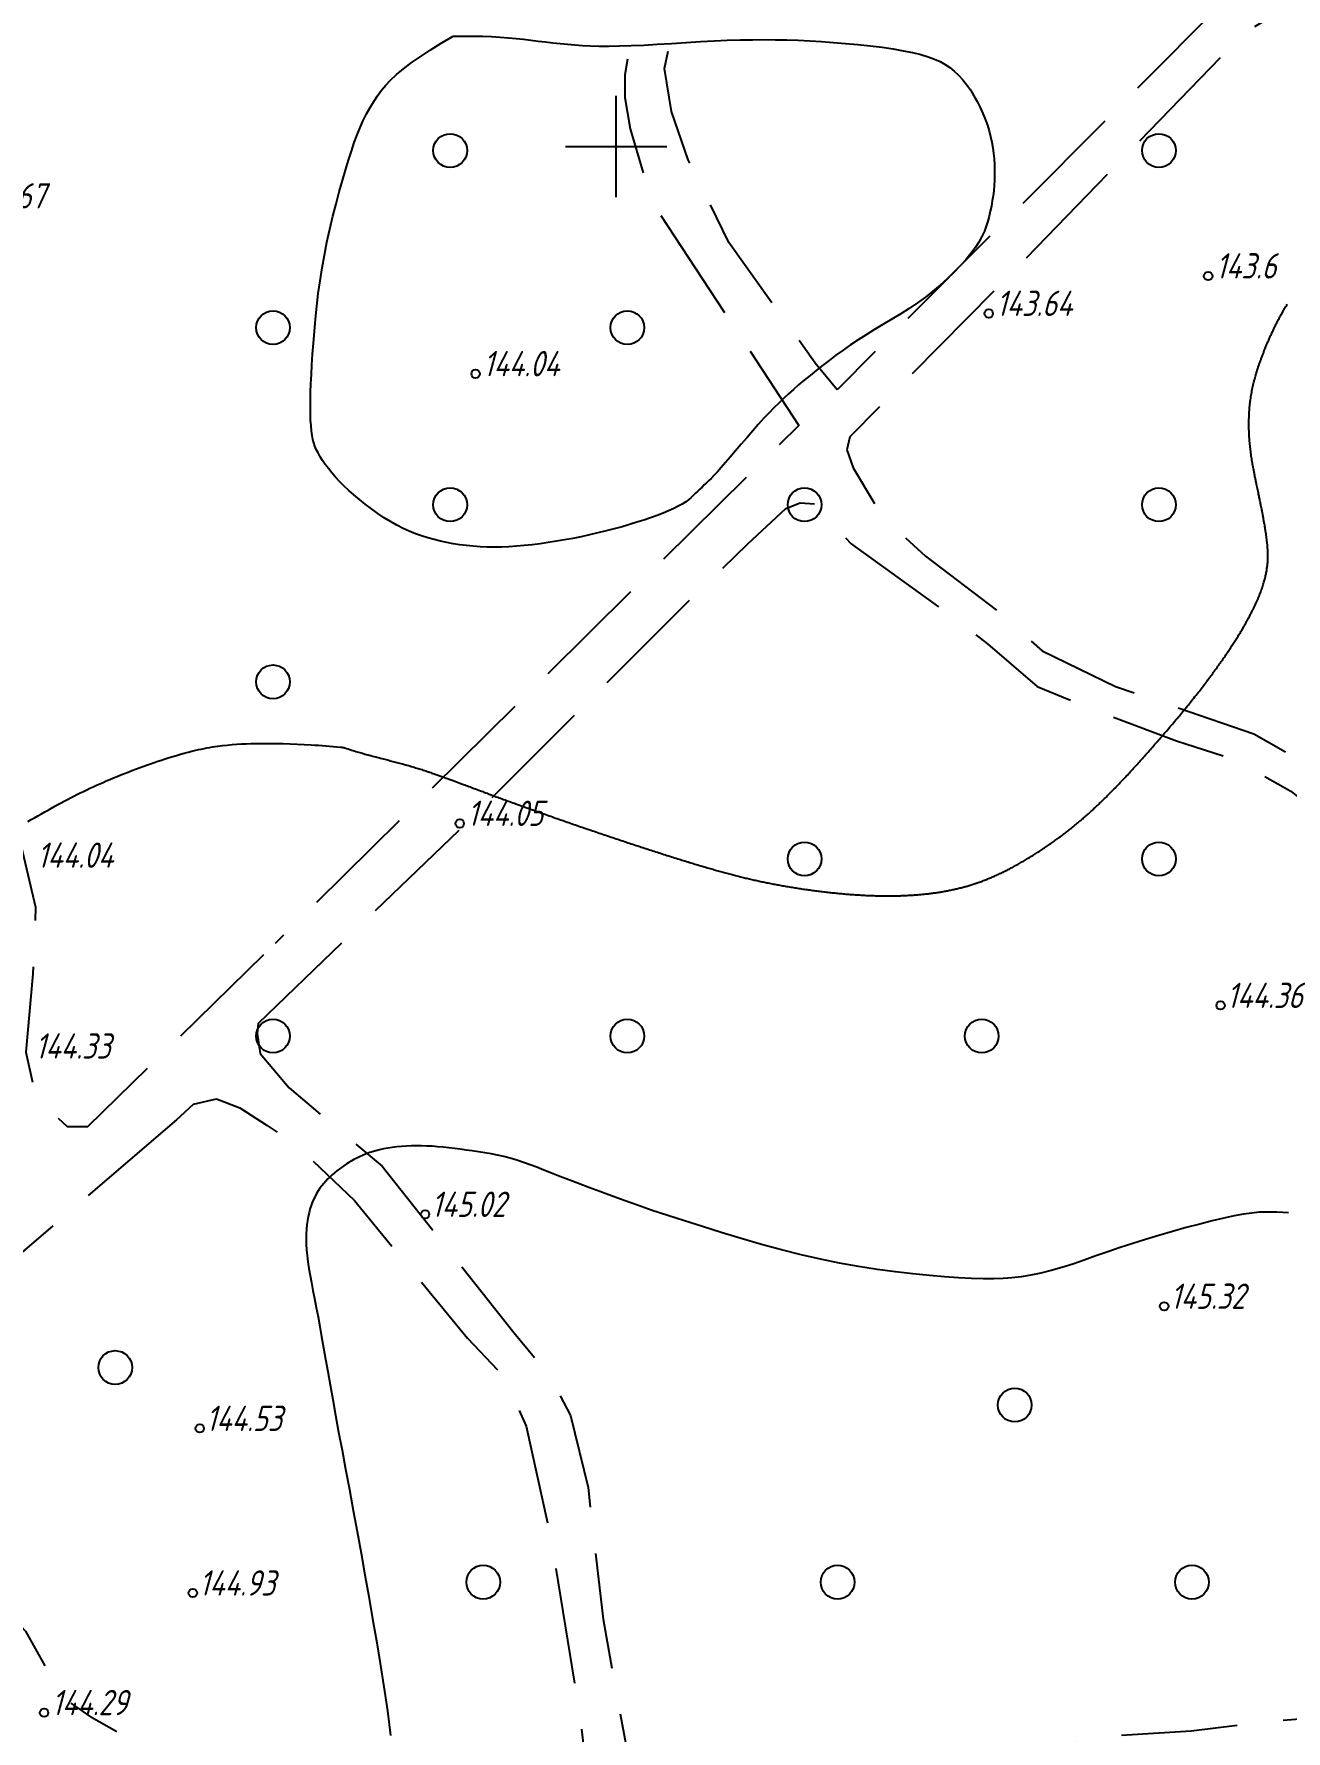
# Model space of a CAD drawing. Header units: millimetres. Extents: x 0 to 841, y 0 to 594.
# Drawn here: x 470.7 to 524.6, y 48.7 to 121.8 of the extents above; entities that cross this region are included whole.
import ezdxf

# ---------------------------------------------------------------- set-up
doc = ezdxf.new("R2010")
doc.units = ezdxf.units.MM
doc.linetypes.add('AHIDDEN4', pattern=[7, 5, -2])
for name, color, linetype in [('00_доповнення_топоплан', 7, 'Continuous'), ('CONT-MNR', 7, 'Continuous'), ('кресты', 7, 'Continuous'), ('ПИКЕТЫ', 7, 'Continuous'), ('СІТУАЦІЯ', 7, 'Continuous')]:
    doc.layers.add(name, color=color, linetype=linetype)
doc.styles.add('Такие дела', font='GOST_A.TTF', dxfattribs={"oblique": 15})

# ---------------------------------------------------------------- blocks, each defined once
blk = doc.blocks.new('372')
blk.add_circle((0, 0), 1)
blk = doc.blocks.new('368')
at = {"color": 0, "linetype": 'Continuous'}
blk.add_blockref('372', (0, 0), dxfattribs=at)

msp = doc.modelspace()

# ---------------------------------------------------------------- linework, layer by layer
at = {"layer": '00_доповнення_топоплан', "color": 3, "linetype": 'Continuous'}
msp.add_line((493.593, 116.938), (497.949, 116.938), dxfattribs=at)
msp.add_line((493.593, 116.938), (497.949, 116.938), dxfattribs=at)
at = {"layer": '00_доповнення_топоплан', "color": 7, "linetype": 'AHIDDEN4', "flags": 128}
for points in [[(487.262, 148.117), (491.046, 145.141), (493.161, 142.975), (496.192, 139.356), (499.769, 133.877), (501.54, 131.552), (502.043, 130.963), (502.188, 130.47), (502.178, 129.997), (502.091, 129.575), (501.821, 129.15), (499.743, 126.504), (498.438, 125.103), (497.61, 124.092), (497.122, 123.325), (496.805, 122.558), (496.355, 121.291), (496.147, 120.016), (496.147, 119.042), (496.378, 117.69), (497.28, 114.597), (499.475, 111.262), (503.623, 104.924), (481.099, 82.628)], [(521.727, 122.995), (505.274, 106.464), (504.331, 107.608), (500.617, 112.81), (498.874, 116.359), (498.149, 118.45), (497.851, 120.299), (498.106, 121.51), (498.765, 123.125), (499.915, 124.705), (501.637, 126.533), (503.339, 128.233), (504.436, 128.982), (505.096, 129.296), (505.872, 129.359), (506.7, 129.254), (507.706, 128.783), (509.551, 127.589), (512.387, 125.305), (513.677, 124.602), (515.103, 124.116), (517.701, 123.362), (521.727, 122.995)], [(462.132, 127.043), (459.585, 117.871), (458.701, 114.582), (458.523, 109.553), (460.24, 104.641), (463.912, 99.552), (466.469, 95.615), (468.719, 91.532), (469.963, 87.744), (470.792, 84.194), (470.676, 81.326), (470.38, 77.953), (470.794, 76), (472.156, 74.757), (473.045, 74.757), (481.099, 82.628)], [(541.718, 122.232), (527.825, 123.796), (526.773, 123.835), (525.266, 123.316), (522.811, 121.836), (512.914, 111.62), (505.821, 104.434), (505.69, 103.877), (505.969, 103.107), (507.214, 101.028), (509.081, 99.309), (512.129, 96.984), (514.099, 95.222), (517.26, 93.7), (523.207, 91.653), (525.376, 90.424), (527.504, 88.758), (529.264, 86.976), (532.776, 83.794), (538.214, 78.771), (541.837, 76.574)], [(480.369, 79.193), (489.372, 87.859), (498.928, 97.409), (501.439, 99.831), (503.071, 101.354), (503.69, 101.596), (504.362, 101.551), (505.877, 99.831), (509.725, 97.058), (511.748, 95.533), (513.881, 93.7), (516.308, 92.693), (519.88, 91.349), (522.399, 90.538), (524.794, 89.185), (527.361, 87.105), (529.527, 84.839), (534.885, 79.673), (540.254, 74.881), (541.77, 72.898)], [(480.369, 79.193), (480.326, 78.756), (480.449, 77.895), (481.696, 76.42), (485.702, 73.049), (491.375, 65.888), (492.879, 64.069), (493.81, 62.32), (494.563, 59.22), (495.205, 53.552), (496.976, 43.838), (497.212, 42.895), (497.667, 42.661), (498.383, 42.73), (503.052, 44.698), (506.454, 46.082), (511.036, 47.161), (514.076, 47.953), (517.006, 48.526), (520.508, 48.746), (523.989, 49.164), (530.43, 49.694), (536.951, 49.672), (541.958, 49.584)], [(476.853, 75.042), (477.583, 75.716), (478.569, 75.94), (479.579, 75.553), (480.752, 74.793), (481.863, 74.082), (484.508, 71.563), (489.382, 65.646), (490.947, 63.987), (491.904, 61.85), (492.958, 57.032), (494.235, 49.248), (494.769, 44.507), (494.516, 43.228), (494.219, 42.652), (493.385, 41.879), (492.195, 41.74), (491.202, 41.938), (486.103, 43.029), (481.489, 44.639), (476.985, 47.198), (473.192, 49.313)]]:
    msp.add_lwpolyline(points, dxfattribs=at)
at = {"layer": '00_доповнення_топоплан', "color": 30, "linetype": 'Continuous'}
for points in [[(488.765, 121.683), (489.203, 121.688), (489.623, 121.687), (490.027, 121.679), (490.413, 121.666), (490.783, 121.646), (491.136, 121.62), (491.472, 121.588), (491.791, 121.55), (492.102, 121.51), (492.414, 121.472), (492.728, 121.436), (493.044, 121.402), (493.36, 121.371), (493.678, 121.341), (493.997, 121.314), (494.318, 121.289), (494.659, 121.27), (495.04, 121.259), (495.46, 121.257), (495.92, 121.263), (496.42, 121.279), (496.959, 121.302), (497.538, 121.335), (498.157, 121.376), (498.785, 121.418), (499.394, 121.454), (499.982, 121.484), (500.551, 121.507), (501.1, 121.523), (501.63, 121.533), (502.139, 121.537), (502.629, 121.534), (503.112, 121.525), (503.603, 121.509), (504.1, 121.486), (504.605, 121.456), (505.117, 121.419), (505.636, 121.376), (506.162, 121.326), (506.695, 121.269), (507.211, 121.206), (507.688, 121.137), (508.125, 121.061), (508.521, 120.979), (508.877, 120.891), (509.194, 120.797), (509.47, 120.697), (509.707, 120.591), (509.919, 120.472), (510.122, 120.335), (510.317, 120.179), (510.503, 120.005), (510.681, 119.812), (510.85, 119.601), (511.011, 119.372), (511.163, 119.124), (511.304, 118.868), (511.433, 118.613), (511.548, 118.36), (511.65, 118.109), (511.74, 117.859), (511.816, 117.611), (511.879, 117.365), (511.93, 117.121), (511.97, 116.879), (512.002, 116.639), (512.027, 116.402), (512.043, 116.168), (512.053, 115.936), (512.054, 115.707), (512.048, 115.481), (512.034, 115.257), (512.013, 115.035), (511.986, 114.814), (511.953, 114.593), (511.913, 114.374), (511.868, 114.155), (511.816, 113.938), (511.758, 113.721), (511.694, 113.505), (511.613, 113.286), (511.506, 113.058), (511.372, 112.822), (511.211, 112.577), (511.024, 112.324), (510.81, 112.063), (510.569, 111.794), (510.302, 111.516), (510.015, 111.238), (509.714, 110.967), (509.401, 110.704), (509.073, 110.449), (508.733, 110.201), (508.379, 109.96), (508.012, 109.727), (507.632, 109.502), (507.251, 109.28), (506.883, 109.058), (506.526, 108.837), (506.182, 108.615), (505.85, 108.394), (505.531, 108.172), (505.223, 107.951), (504.928, 107.73), (504.645, 107.51), (504.372, 107.295), (504.111, 107.084), (503.861, 106.878), (503.622, 106.675), (503.394, 106.476), (503.177, 106.282), (502.971, 106.091), (502.768, 105.896), (502.557, 105.686), (502.34, 105.461), (502.116, 105.222), (501.884, 104.969), (501.646, 104.701), (501.402, 104.418), (501.15, 104.121), (500.905, 103.831), (500.679, 103.567), (500.474, 103.33), (500.289, 103.119), (500.125, 102.936), (499.98, 102.78), (499.855, 102.65), (499.75, 102.547), (499.655, 102.458), (499.561, 102.368), (499.466, 102.279), (499.372, 102.189), (499.278, 102.099), (499.183, 102.008), (499.089, 101.918), (498.995, 101.827), (498.89, 101.735), (498.763, 101.642), (498.613, 101.548), (498.441, 101.453), (498.246, 101.356), (498.029, 101.258), (497.79, 101.158), (497.528, 101.057), (497.25, 100.957), (496.96, 100.858), (496.659, 100.761), (496.347, 100.666), (496.023, 100.573), (495.688, 100.481), (495.341, 100.392), (494.983, 100.304), (494.621, 100.22), (494.262, 100.142), (493.905, 100.069), (493.55, 100.003), (493.198, 99.942), (492.849, 99.887), (492.502, 99.837), (492.158, 99.793), (491.818, 99.757), (491.485, 99.728), (491.158, 99.708), (490.837, 99.695), (490.524, 99.691), (490.216, 99.695), (489.915, 99.708), (489.621, 99.728), (489.331, 99.757), (489.045, 99.793), (488.762, 99.837), (488.483, 99.889), (488.207, 99.948), (487.934, 100.016), (487.665, 100.091), (487.399, 100.174), (487.135, 100.269), (486.868, 100.378), (486.601, 100.501), (486.332, 100.64), (486.062, 100.792), (485.79, 100.96), (485.518, 101.142), (485.243, 101.339), (484.976, 101.542), (484.724, 101.742), (484.487, 101.94), (484.266, 102.136), (484.06, 102.329), (483.869, 102.52), (483.694, 102.709), (483.534, 102.895), (483.388, 103.077), (483.257, 103.253), (483.139, 103.423), (483.035, 103.586), (482.945, 103.744), (482.87, 103.896), (482.808, 104.042), (482.76, 104.181), (482.721, 104.33), (482.689, 104.501), (482.662, 104.696), (482.642, 104.915), (482.627, 105.157), (482.618, 105.422), (482.614, 105.711), (482.617, 106.023), (482.625, 106.361), (482.639, 106.726), (482.657, 107.12), (482.682, 107.542), (482.712, 107.992), (482.747, 108.47), (482.787, 108.975), (482.833, 109.509), (482.887, 110.058), (482.953, 110.607), (483.03, 111.158), (483.118, 111.711), (483.217, 112.264), (483.328, 112.819), (483.45, 113.375), (483.583, 113.932), (483.721, 114.474), (483.857, 114.987), (483.99, 115.471), (484.122, 115.924), (484.252, 116.348), (484.38, 116.742), (484.506, 117.106), (484.629, 117.44), (484.756, 117.753), (484.89, 118.053), (485.033, 118.339), (485.183, 118.613), (485.34, 118.874), (485.506, 119.121), (485.68, 119.356), (485.861, 119.577), (486.068, 119.798), (486.32, 120.031), (486.616, 120.276), (486.957, 120.534), (487.342, 120.803), (487.772, 121.084), (488.246, 121.378), (488.765, 121.683)], [(524.693, 71.032), (524.447, 71.049), (524.2, 71.061), (523.953, 71.068), (523.706, 71.07), (523.437, 71.06), (523.123, 71.028), (522.764, 70.976), (522.361, 70.903), (521.913, 70.808), (521.42, 70.693), (520.883, 70.557), (520.301, 70.4), (519.703, 70.231), (519.119, 70.061), (518.549, 69.889), (517.993, 69.716), (517.45, 69.541), (516.92, 69.364), (516.405, 69.186), (515.903, 69.006), (515.415, 68.835), (514.942, 68.684), (514.484, 68.554), (514.041, 68.444), (513.613, 68.354), (513.199, 68.285), (512.8, 68.235), (512.416, 68.206), (512.015, 68.194), (511.562, 68.196), (511.059, 68.212), (510.505, 68.241), (509.901, 68.284), (509.246, 68.341), (508.54, 68.412), (507.784, 68.497), (506.996, 68.6), (506.196, 68.724), (505.385, 68.871), (504.561, 69.039), (503.725, 69.229), (502.878, 69.44), (502.018, 69.674), (501.147, 69.929), (500.292, 70.191), (499.482, 70.443), (498.717, 70.687), (497.998, 70.921), (497.324, 71.146), (496.695, 71.362), (496.111, 71.568), (495.573, 71.766), (495.071, 71.954), (494.598, 72.132), (494.153, 72.301), (493.737, 72.46), (493.349, 72.609), (492.989, 72.748), (492.658, 72.878), (492.355, 72.998), (492.067, 73.108), (491.782, 73.209), (491.498, 73.302), (491.217, 73.385), (490.938, 73.459), (490.662, 73.524), (490.387, 73.58), (490.114, 73.626), (489.845, 73.667), (489.581, 73.705), (489.32, 73.741), (489.065, 73.774), (488.813, 73.805), (488.567, 73.833), (488.324, 73.859), (488.087, 73.882), (487.853, 73.901), (487.624, 73.914), (487.398, 73.922), (487.177, 73.924), (486.96, 73.92), (486.747, 73.911), (486.538, 73.896), (486.333, 73.876), (486.135, 73.85), (485.945, 73.821), (485.765, 73.788), (485.592, 73.751), (485.429, 73.71), (485.275, 73.665), (485.129, 73.616), (484.992, 73.564), (484.861, 73.508), (484.734, 73.451), (484.611, 73.391), (484.491, 73.33), (484.375, 73.267), (484.263, 73.201), (484.155, 73.134), (484.05, 73.065), (483.948, 72.993), (483.847, 72.918), (483.748, 72.84), (483.65, 72.759), (483.555, 72.675), (483.46, 72.588), (483.367, 72.498), (483.276, 72.404), (483.188, 72.306), (483.104, 72.204), (483.025, 72.097), (482.95, 71.984), (482.88, 71.867), (482.814, 71.745), (482.752, 71.618), (482.695, 71.486), (482.643, 71.347), (482.597, 71.199), (482.557, 71.043), (482.522, 70.878), (482.493, 70.704), (482.469, 70.522), (482.451, 70.331), (482.439, 70.131), (482.434, 69.919), (482.439, 69.693), (482.453, 69.453), (482.476, 69.198), (482.508, 68.929), (482.55, 68.645), (482.601, 68.346), (482.661, 68.033), (482.727, 67.702), (482.796, 67.347), (482.868, 66.97), (482.943, 66.569), (483.02, 66.146), (483.1, 65.699), (483.183, 65.23), (483.269, 64.738), (483.362, 64.21), (483.464, 63.632), (483.577, 63.006), (483.7, 62.33), (483.832, 61.604), (483.976, 60.83), (484.129, 60.006), (484.292, 59.133), (484.46, 58.23), (484.628, 57.318), (484.795, 56.395), (484.961, 55.463), (485.127, 54.522), (485.292, 53.57), (485.457, 52.609), (485.621, 51.638), (485.78, 50.643), (485.928, 49.61), (486.065, 48.539)]]:
    msp.add_lwpolyline(points, dxfattribs=at)
msp.add_lwpolyline([(470.465, 87.879, -0.004928), (471.618, 88.536, -0.025583), (473.835, 89.627, -0.023327), (476.372, 90.58, -0.019012), (477.683, 90.949, -0.026665), (478.638, 91.126, -0.028876), (480.257, 91.244, -0.019634), (482.643, 91.185, -0.006968), (483.916, 91.086, -0.048666), (484.096, 91.051, -0.011755), (484.381, 90.96, 0.013498), (484.629, 90.882, 0.000642), (485.072, 90.755, 0.004164), (485.141, 90.736, 0.000846), (485.429, 90.66, 0.001185), (485.634, 90.606, 0.00096), (485.873, 90.546, -0.001016), (486.111, 90.485, -0.001599), (486.335, 90.426, -0.001505), (486.572, 90.363, -0.003897), (486.766, 90.309, -0.002974), (487.02, 90.234, -0.002612), (487.248, 90.164, -0.002843), (487.458, 90.097, -0.001974), (487.697, 90.019, -0.002435), (487.89, 89.953, -0.001467), (488.137, 89.867, -0.001957), (488.322, 89.802, -0.000936), (488.585, 89.707, -0.001434), (488.756, 89.644, -0.000411), (489.042, 89.538, -0.000746), (489.199, 89.479, -0.000131), (489.426, 89.394, 0.000148), (489.653, 89.308, 0.000083), (489.932, 89.204, 0.00012), (490.124, 89.132, 0.00076), (490.31, 89.062, 0.000465), (490.615, 88.95, 0.00049), (490.863, 88.858, 0.000467), (491.124, 88.763, 0.000428), (491.39, 88.666, 0.000438), (491.65, 88.572, 0.000411), (491.922, 88.474, 0.000417), (492.19, 88.378, 0.000399), (492.468, 88.279, 0.000402), (492.743, 88.182, 0.000392), (493.025, 88.082, 0.000392), (493.307, 87.983, 0.00039), (493.593, 87.884, 0.000387), (493.88, 87.784, 0.000392), (494.167, 87.685, 0.000385), (494.459, 87.584, 0.000398), (494.747, 87.486, 0.000388), (495.043, 87.385, 0.000413), (495.329, 87.288, 0.000397), (495.627, 87.188, 0.000436), (495.911, 87.093, 0.000415), (496.209, 86.994, 0.00047), (496.487, 86.902, 0.000442), (496.783, 86.804, 0.000515), (497.054, 86.716, 0.000478), (497.347, 86.621, 0.000575), (497.609, 86.536, 0.000528), (497.895, 86.445, 0.000654), (498.145, 86.365, 0.000586), (498.425, 86.277, 0.000768), (498.659, 86.204, 0.000656), (498.933, 86.12, 0.000965), (499.155, 86.052, 0.000825), (499.415, 85.974, 0.001273), (499.627, 85.911, 0.001079), (499.876, 85.839, 0.001546), (500.083, 85.779, 0.001348), (500.321, 85.713, 0.001778), (500.526, 85.657, 0.001602), (500.755, 85.596, 0.00196), (500.96, 85.543, 0.001818), (501.182, 85.488, 0.002077), (501.39, 85.438, 0.001977), (501.609, 85.387, 0.002119), (501.821, 85.339, 0.002067), (502.039, 85.292, 0.002084), (502.258, 85.247, 0.002064), (502.479, 85.203, 0.001995), (502.705, 85.16, 0.001991), (502.931, 85.119, 0.001921), (503.163, 85.079, 0.001922), (503.395, 85.041, 0.001913), (503.629, 85.004, 0.001891), (503.866, 84.968, 0.001944), (504.102, 84.935, 0.001898), (504.343, 84.902, 0.002013), (504.577, 84.873, 0.001941), (504.821, 84.844, 0.00212), (505.053, 84.818, 0.002021), (505.298, 84.793, 0.002272), (505.527, 84.772, 0.002149), (505.77, 84.752, 0.002468), (505.997, 84.735, 0.002352), (506.235, 84.719, 0.002664), (506.457, 84.707, 0.002544), (506.689, 84.697, 0.002811), (506.907, 84.689, 0.002708), (507.133, 84.684, 0.002974), (507.346, 84.682, 0.002874), (507.566, 84.682, 0.003155), (507.773, 84.684, 0.00305), (507.988, 84.69, 0.003346), (508.19, 84.697, 0.003235), (508.4, 84.708, 0.003546), (508.597, 84.721, 0.003431), (508.8, 84.737, 0.003756), (508.992, 84.754, 0.003621), (509.19, 84.776, 0.00399), (509.376, 84.799, 0.0038), (509.57, 84.826, 0.004316), (509.75, 84.854, 0.004114), (509.939, 84.886, 0.004729), (510.115, 84.92, 0.00449), (510.299, 84.959, 0.005), (510.473, 84.999, 0.004802), (510.653, 85.044, 0.005138), (510.827, 85.091, 0.005011), (511.003, 85.143, 0.005155), (511.177, 85.198, 0.005102), (511.351, 85.257, 0.005054), (511.527, 85.321, 0.005073), (511.7, 85.387, 0.004847), (511.878, 85.46, 0.004945), (512.051, 85.534, 0.00454), (512.233, 85.617, 0.00472), (512.406, 85.7, 0.004118), (512.592, 85.792, 0.004319), (512.768, 85.884, 0.003676), (512.958, 85.986, 0.003907), (513.134, 86.085, 0.003394), (513.324, 86.195, 0.003583), (513.503, 86.301, 0.003205), (513.692, 86.418, 0.003344), (513.872, 86.532, 0.003081), (514.058, 86.654, 0.003175), (514.238, 86.774, 0.003016), (514.421, 86.9, 0.003069), (514.6, 87.027, 0.003007), (514.778, 87.156, 0.003023), (514.954, 87.287, 0.003053), (515.128, 87.42, 0.003065), (515.3, 87.554, 0.00312), (515.469, 87.69, 0.003148), (515.635, 87.827, 0.003107), (515.801, 87.967, 0.003166), (515.963, 88.107, 0.002951), (516.129, 88.254, 0.003074), (516.286, 88.397, 0.0027), (516.454, 88.554, 0.002878), (516.61, 88.702, 0.002382), (516.782, 88.869, 0.002601), (516.938, 89.024, 0.002026), (517.116, 89.203, 0.002269), (517.273, 89.365, 0.00166), (517.458, 89.559, 0.001891), (517.62, 89.73, 0.001327), (517.811, 89.935, 0.001467), (517.982, 90.121, 0.001138), (518.18, 90.337, 0.001226), (518.362, 90.539, 0.001127), (518.56, 90.76, 0.001135), (518.756, 90.981, 0.001153), (518.953, 91.206, 0.001113), (519.157, 91.439, 0.001209), (519.352, 91.666, 0.001137), (519.56, 91.909, 0.001312), (519.751, 92.135, 0.001205), (519.958, 92.382, 0.001471), (520.143, 92.606, 0.001323), (520.347, 92.855, 0.001703), (520.524, 93.074, 0.001528), (520.72, 93.32, 0.00201), (520.892, 93.538, 0.001902), (521.072, 93.77, 0.002249), (521.233, 93.982, 0.002166), (521.398, 94.202, 0.002257), (521.549, 94.409, 0.002281), (521.697, 94.614, 0.002313), (521.837, 94.812, 0.002371), (521.971, 95.006, 0.002406), (522.098, 95.194, 0.002468), (522.221, 95.378, 0.002506), (522.336, 95.556, 0.002574), (522.447, 95.731, 0.002615), (522.551, 95.899, 0.002689), (522.651, 96.063, 0.002736), (522.744, 96.221, 0.0028), (522.834, 96.376, 0.002886), (522.916, 96.523, 0.002897), (522.996, 96.67, 0.003145), (523.068, 96.806, 0.003136), (523.139, 96.944, 0.003557), (523.202, 97.07, 0.003495), (523.265, 97.2, 0.003937), (523.32, 97.319, 0.003884), (523.373, 97.44, 0.004278), (523.421, 97.552, 0.004268), (523.467, 97.666, 0.004568), (523.508, 97.772, 0.004621), (523.546, 97.879, 0.004771), (523.581, 97.98, 0.004908), (523.613, 98.08, 0.004846), (523.642, 98.178, 0.005006), (523.668, 98.272, 0.00484), (523.692, 98.364, 0.004802), (523.713, 98.457, 0.005126), (523.732, 98.546, 0.005067), (523.75, 98.636, 0.005886), (523.765, 98.721, 0.005642), (523.778, 98.811, 0.006195), (523.788, 98.897, 0.006046), (523.797, 98.986, 0.006082), (523.804, 99.075, 0.006127), (523.808, 99.164, 0.005664), (523.811, 99.257, 0.005883), (523.811, 99.347, 0.005021), (523.809, 99.446, 0.005373), (523.805, 99.538, 0.004256), (523.799, 99.644, 0.004701), (523.792, 99.74, 0.00345), (523.781, 99.855, 0.003937), (523.77, 99.956, 0.002657), (523.755, 100.081, 0.00311), (523.74, 100.188, 0.002001), (523.721, 100.322, 0.002426), (523.704, 100.433, 0.001569), (523.681, 100.574, 0.001917), (523.662, 100.689, 0.001244), (523.636, 100.834, 0.001532), (523.615, 100.952, 0.000982), (523.587, 101.101, 0.001228), (523.565, 101.22, 0.00076), (523.535, 101.372, 0.00098), (523.512, 101.49, 0.000563), (523.48, 101.647, 0.000797), (523.458, 101.758, 0.00035), (523.423, 101.926, 0.000617), (523.403, 102.021, 0.000143), (523.376, 102.15, -0.000106), (523.349, 102.278, -0.000083), (523.325, 102.391, -0.000068), (523.297, 102.528, -0.001039), (523.279, 102.614, -0.000558), (523.246, 102.774, -0.001558), (523.227, 102.873, -0.001069), (523.199, 103.017, -0.002064), (523.179, 103.122, -0.001581), (523.154, 103.258, -0.002539), (523.136, 103.367, -0.002077), (523.114, 103.5, -0.002966), (523.097, 103.612, -0.002553), (523.079, 103.743, -0.00331), (523.064, 103.86, -0.003), (523.049, 103.989, -0.003474), (523.037, 104.11, -0.003223), (523.025, 104.24, -0.003472), (523.016, 104.364, -0.003316), (523.008, 104.494, -0.003572), (523.001, 104.62, -0.003417), (522.997, 104.751, -0.003728), (522.995, 104.877, -0.003551), (522.994, 105.01, -0.003919), (522.995, 105.136, -0.003717), (522.998, 105.269, -0.004145), (523.004, 105.395, -0.003918), (523.011, 105.528, -0.004409), (523.02, 105.654, -0.004187), (523.032, 105.786, -0.004684), (523.046, 105.913, -0.004584), (523.063, 106.042, -0.00478), (523.081, 106.169, -0.004761), (523.102, 106.295, -0.004542), (523.126, 106.423, -0.00468), (523.151, 106.547, -0.004252), (523.18, 106.676, -0.004473), (523.21, 106.798, -0.003916), (523.244, 106.929, -0.004182), (523.277, 107.051, -0.003526), (523.317, 107.184, -0.003824), (523.355, 107.307, -0.003101), (523.399, 107.444, -0.003421), (523.441, 107.568, -0.002663), (523.491, 107.708, -0.002929), (523.537, 107.834, -0.002292), (523.589, 107.973, -0.002328), (523.642, 108.109, -0.00226), (523.698, 108.249, -0.002192), (523.757, 108.393, -0.002686), (523.814, 108.53, -0.002391), (523.88, 108.683, -0.003056), (523.942, 108.821, -0.002678), (524.014, 108.977, -0.003409), (524.08, 109.116, -0.003003), (524.157, 109.273, -0.003815), (524.227, 109.412, -0.003372), (524.309, 109.568, -0.004284), (524.384, 109.706, -0.003797), (524.471, 109.86, -0.004829), (524.551, 109.996, -0.004383), (524.643, 110.145, -0.005371)], format="xyb", dxfattribs=at)
at = {"layer": '00_доповнення_топоплан', "color": 7, "linetype": 'Continuous'}
for centre in [(521.24, 111.359), (511.8, 109.748), (489.723, 107.151), (489.043, 87.797), (521.775, 79.967), (487.55, 70.975), (519.346, 67.017), (477.856, 61.76), (477.557, 54.674)]:
    msp.add_circle(centre, 0.181, dxfattribs=at)
at = {"layer": 'CONT-MNR', "color": 30, "linetype": 'Continuous', "flags": 128}
for points in [[(488.765, 121.683), (489.203, 121.688), (489.623, 121.687), (490.027, 121.679), (490.413, 121.666), (490.783, 121.646), (491.136, 121.62), (491.472, 121.588), (491.791, 121.55), (492.102, 121.51), (492.414, 121.472), (492.728, 121.436), (493.044, 121.402), (493.36, 121.371), (493.678, 121.341), (493.997, 121.314), (494.318, 121.289), (494.659, 121.27), (495.04, 121.259), (495.46, 121.257), (495.92, 121.263), (496.42, 121.279), (496.959, 121.302), (497.538, 121.335), (498.157, 121.376), (498.785, 121.418), (499.394, 121.454), (499.982, 121.484), (500.551, 121.507), (501.1, 121.523), (501.63, 121.533), (502.139, 121.537), (502.629, 121.534), (503.112, 121.525), (503.603, 121.509), (504.1, 121.486), (504.605, 121.456), (505.117, 121.419), (505.636, 121.376), (506.162, 121.326), (506.695, 121.269), (507.211, 121.206), (507.688, 121.137), (508.125, 121.061), (508.521, 120.979), (508.877, 120.891), (509.194, 120.797), (509.47, 120.697), (509.707, 120.591), (509.919, 120.472), (510.122, 120.335), (510.317, 120.179), (510.503, 120.005), (510.681, 119.812), (510.85, 119.601), (511.011, 119.372), (511.163, 119.124), (511.304, 118.868), (511.433, 118.613), (511.548, 118.36), (511.65, 118.109), (511.74, 117.859), (511.816, 117.611), (511.879, 117.365), (511.93, 117.121), (511.97, 116.879), (512.002, 116.639), (512.027, 116.402), (512.043, 116.168), (512.053, 115.936), (512.054, 115.707), (512.048, 115.481), (512.034, 115.257), (512.013, 115.035), (511.986, 114.814), (511.953, 114.593), (511.913, 114.374), (511.868, 114.155), (511.816, 113.938), (511.758, 113.721), (511.694, 113.505), (511.613, 113.286), (511.506, 113.058), (511.372, 112.822), (511.211, 112.577), (511.024, 112.324), (510.81, 112.063), (510.569, 111.794), (510.302, 111.516), (510.015, 111.238), (509.714, 110.967), (509.401, 110.704), (509.073, 110.449), (508.733, 110.201), (508.379, 109.96), (508.012, 109.727), (507.632, 109.502), (507.251, 109.28), (506.883, 109.058), (506.526, 108.837), (506.182, 108.615), (505.85, 108.394), (505.531, 108.172), (505.223, 107.951), (504.928, 107.73), (504.645, 107.51), (504.372, 107.295), (504.111, 107.084), (503.861, 106.878), (503.622, 106.675), (503.394, 106.476), (503.177, 106.282), (502.971, 106.091), (502.768, 105.896), (502.557, 105.686), (502.34, 105.461), (502.116, 105.222), (501.884, 104.969), (501.646, 104.701), (501.402, 104.418), (501.15, 104.121), (500.905, 103.831), (500.679, 103.567), (500.474, 103.33), (500.289, 103.119), (500.125, 102.936), (499.98, 102.78), (499.855, 102.65), (499.75, 102.547), (499.655, 102.458), (499.561, 102.368), (499.466, 102.279), (499.372, 102.189), (499.278, 102.099), (499.183, 102.008), (499.089, 101.918), (498.995, 101.827), (498.89, 101.735), (498.763, 101.642), (498.613, 101.548), (498.441, 101.453), (498.246, 101.356), (498.029, 101.258), (497.79, 101.158), (497.528, 101.057), (497.25, 100.957), (496.96, 100.858), (496.659, 100.761), (496.347, 100.666), (496.023, 100.573), (495.688, 100.481), (495.341, 100.392), (494.983, 100.304), (494.621, 100.22), (494.262, 100.142), (493.905, 100.069), (493.55, 100.003), (493.198, 99.942), (492.849, 99.887), (492.502, 99.837), (492.158, 99.793), (491.818, 99.757), (491.485, 99.728), (491.158, 99.708), (490.837, 99.695), (490.524, 99.691), (490.216, 99.695), (489.915, 99.708), (489.621, 99.728), (489.331, 99.757), (489.045, 99.793), (488.762, 99.837), (488.483, 99.889), (488.207, 99.948), (487.934, 100.016), (487.665, 100.091), (487.399, 100.174), (487.135, 100.269), (486.868, 100.378), (486.601, 100.501), (486.332, 100.64), (486.062, 100.792), (485.79, 100.96), (485.518, 101.142), (485.243, 101.339), (484.976, 101.542), (484.724, 101.742), (484.487, 101.94), (484.266, 102.136), (484.06, 102.329), (483.869, 102.52), (483.694, 102.709), (483.534, 102.895), (483.388, 103.077), (483.257, 103.253), (483.139, 103.423), (483.035, 103.586), (482.945, 103.744), (482.87, 103.896), (482.808, 104.042), (482.76, 104.181), (482.721, 104.33), (482.689, 104.501), (482.662, 104.696), (482.642, 104.915), (482.627, 105.157), (482.618, 105.422), (482.614, 105.711), (482.617, 106.023), (482.625, 106.361), (482.639, 106.726), (482.657, 107.12), (482.682, 107.542), (482.712, 107.992), (482.747, 108.47), (482.787, 108.975), (482.833, 109.509), (482.887, 110.058), (482.953, 110.607), (483.03, 111.158), (483.118, 111.711), (483.217, 112.264), (483.328, 112.819), (483.45, 113.375), (483.583, 113.932), (483.721, 114.474), (483.857, 114.987), (483.99, 115.471), (484.122, 115.924), (484.252, 116.348), (484.38, 116.742), (484.506, 117.106), (484.629, 117.44), (484.756, 117.753), (484.89, 118.053), (485.033, 118.339), (485.183, 118.613), (485.34, 118.874), (485.506, 119.121), (485.68, 119.356), (485.861, 119.577), (486.068, 119.798), (486.32, 120.031), (486.616, 120.276), (486.957, 120.534), (487.342, 120.803), (487.772, 121.084), (488.246, 121.378), (488.765, 121.683)], [(524.693, 71.032), (524.447, 71.049), (524.2, 71.061), (523.953, 71.068), (523.706, 71.07), (523.437, 71.06), (523.123, 71.028), (522.764, 70.976), (522.361, 70.903), (521.913, 70.808), (521.42, 70.693), (520.883, 70.557), (520.301, 70.4), (519.703, 70.231), (519.119, 70.061), (518.549, 69.889), (517.993, 69.716), (517.45, 69.541), (516.92, 69.364), (516.405, 69.186), (515.903, 69.006), (515.415, 68.835), (514.942, 68.684), (514.484, 68.554), (514.041, 68.444), (513.613, 68.354), (513.199, 68.285), (512.8, 68.235), (512.416, 68.206), (512.015, 68.194), (511.562, 68.196), (511.059, 68.212), (510.505, 68.241), (509.901, 68.284), (509.246, 68.341), (508.54, 68.412), (507.784, 68.497), (506.996, 68.6), (506.196, 68.724), (505.385, 68.871), (504.561, 69.039), (503.725, 69.229), (502.878, 69.44), (502.018, 69.674), (501.147, 69.929), (500.292, 70.191), (499.482, 70.443), (498.717, 70.687), (497.998, 70.921), (497.324, 71.146), (496.695, 71.362), (496.111, 71.568), (495.573, 71.766), (495.071, 71.954), (494.598, 72.132), (494.153, 72.301), (493.737, 72.46), (493.349, 72.609), (492.989, 72.748), (492.658, 72.878), (492.355, 72.998), (492.067, 73.108), (491.782, 73.209), (491.498, 73.302), (491.217, 73.385), (490.938, 73.459), (490.662, 73.524), (490.387, 73.58), (490.114, 73.626), (489.845, 73.667), (489.581, 73.705), (489.32, 73.741), (489.065, 73.774), (488.813, 73.805), (488.567, 73.833), (488.324, 73.859), (488.087, 73.882), (487.853, 73.901), (487.624, 73.914), (487.398, 73.922), (487.177, 73.924), (486.96, 73.92), (486.747, 73.911), (486.538, 73.896), (486.333, 73.876), (486.135, 73.85), (485.945, 73.821), (485.765, 73.788), (485.592, 73.751), (485.429, 73.71), (485.275, 73.665), (485.129, 73.616), (484.992, 73.564), (484.861, 73.508), (484.734, 73.451), (484.611, 73.391), (484.491, 73.33), (484.375, 73.267), (484.263, 73.201), (484.155, 73.134), (484.05, 73.065), (483.948, 72.993), (483.847, 72.918), (483.748, 72.84), (483.65, 72.759), (483.555, 72.675), (483.46, 72.588), (483.367, 72.498), (483.276, 72.404), (483.188, 72.306), (483.104, 72.204), (483.025, 72.097), (482.95, 71.984), (482.88, 71.867), (482.814, 71.745), (482.752, 71.618), (482.695, 71.486), (482.643, 71.347), (482.597, 71.199), (482.557, 71.043), (482.522, 70.878), (482.493, 70.704), (482.469, 70.522), (482.451, 70.331), (482.439, 70.131), (482.434, 69.919), (482.439, 69.693), (482.453, 69.453), (482.476, 69.198), (482.508, 68.929), (482.55, 68.645), (482.601, 68.346), (482.661, 68.033), (482.727, 67.702), (482.796, 67.347), (482.868, 66.97), (482.943, 66.569), (483.02, 66.146), (483.1, 65.699), (483.183, 65.23), (483.269, 64.738), (483.362, 64.21), (483.464, 63.632), (483.577, 63.006), (483.7, 62.33), (483.832, 61.604), (483.976, 60.83), (484.129, 60.006), (484.292, 59.133), (484.46, 58.23), (484.628, 57.318), (484.795, 56.395), (484.961, 55.463), (485.127, 54.522), (485.292, 53.57), (485.457, 52.609), (485.621, 51.638), (485.78, 50.643), (485.928, 49.61), (486.065, 48.539)]]:
    msp.add_lwpolyline(points, dxfattribs=at)
at = {"layer": 'кресты', "color": 3, "linetype": 'Continuous'}
for p, q in [((495.771, 114.76), (495.771, 119.116)), ((495.771, 114.76), (495.771, 119.116)), ((493.593, 116.938), (497.949, 116.938)), ((493.593, 116.938), (497.949, 116.938))]:
    msp.add_line(p, q, dxfattribs=at)
at = {"layer": 'ПИКЕТЫ', "color": 7, "linetype": 'Continuous'}
msp.add_circle((471.158, 49.52), 0.181, dxfattribs=at)
at = {"layer": 'СІТУАЦІЯ', "color": 7, "linetype": 'AHIDDEN4', "flags": 128}
for points in [[(487.262, 148.117), (491.046, 145.141), (493.161, 142.975), (496.192, 139.356), (499.769, 133.877), (501.54, 131.552), (502.043, 130.963), (502.188, 130.47), (502.178, 129.997), (502.091, 129.575), (501.821, 129.15), (499.743, 126.504), (498.438, 125.103), (497.61, 124.092), (497.122, 123.325), (496.805, 122.558), (496.355, 121.291), (496.147, 120.016), (496.147, 119.042), (496.378, 117.69), (497.28, 114.597), (499.475, 111.262), (503.623, 104.924), (481.099, 82.628)], [(521.727, 122.995), (505.274, 106.464), (504.331, 107.608), (500.617, 112.81), (498.874, 116.359), (498.149, 118.45), (497.851, 120.299), (498.106, 121.51), (498.765, 123.125), (499.915, 124.705), (501.637, 126.533), (503.339, 128.233), (504.436, 128.982), (505.096, 129.296), (505.872, 129.359), (506.7, 129.254), (507.706, 128.783), (509.551, 127.589), (512.387, 125.305), (513.677, 124.602), (515.103, 124.116), (517.701, 123.362), (521.727, 122.995)], [(462.132, 127.043), (459.585, 117.871), (458.701, 114.582), (458.523, 109.553), (460.24, 104.641), (463.912, 99.552), (466.469, 95.615), (468.719, 91.532), (469.963, 87.744), (470.792, 84.194), (470.676, 81.326), (470.38, 77.953), (470.794, 76), (472.156, 74.757), (473.045, 74.757), (481.099, 82.628)], [(541.718, 122.232), (527.825, 123.796), (526.773, 123.835), (525.266, 123.316), (522.811, 121.836), (512.914, 111.62), (505.821, 104.434), (505.69, 103.877), (505.969, 103.107), (507.214, 101.028), (509.081, 99.309), (512.129, 96.984), (514.099, 95.222), (517.26, 93.7), (523.207, 91.653), (525.376, 90.424), (527.504, 88.758), (529.264, 86.976), (532.776, 83.794), (538.214, 78.771), (541.837, 76.574)], [(480.369, 79.193), (489.372, 87.859), (498.928, 97.409), (501.439, 99.831), (503.071, 101.354), (503.69, 101.596), (504.362, 101.551), (505.877, 99.831), (509.725, 97.058), (511.748, 95.533), (513.881, 93.7), (516.308, 92.693), (519.88, 91.349), (522.399, 90.538), (524.794, 89.185), (527.361, 87.105), (529.527, 84.839), (534.885, 79.673), (540.254, 74.881), (541.77, 72.898)], [(480.369, 79.193), (480.326, 78.756), (480.449, 77.895), (481.696, 76.42), (485.702, 73.049), (491.375, 65.888), (492.879, 64.069), (493.81, 62.32), (494.563, 59.22), (495.205, 53.552), (496.976, 43.838), (497.212, 42.895), (497.667, 42.661), (498.383, 42.73), (503.052, 44.698), (506.454, 46.082), (511.036, 47.161), (514.076, 47.953), (517.006, 48.526), (520.508, 48.746), (523.989, 49.164), (530.43, 49.694), (536.951, 49.672), (541.958, 49.584)], [(476.853, 75.042), (477.583, 75.716), (478.569, 75.94), (479.579, 75.553), (480.752, 74.793), (481.863, 74.082), (484.508, 71.563), (489.382, 65.646), (490.947, 63.987), (491.904, 61.85), (492.958, 57.032), (494.235, 49.248), (494.769, 44.507), (494.516, 43.228), (494.219, 42.652), (493.385, 41.879), (492.195, 41.74), (491.202, 41.938), (486.103, 43.029), (481.489, 44.639), (476.985, 47.198), (473.192, 49.313)], [(476.853, 75.042), (468.95, 68.263), (462.538, 61.335), (464.693, 58.476), (467.675, 55.869), (470.359, 53.038), (471.925, 50.207), (473.192, 49.313)]]:
    msp.add_lwpolyline(points, dxfattribs=at)

# ---------------------------------------------------------------- block references
at = {"layer": '00_доповнення_топоплан', "color": 0, "linetype": 'Continuous', "xscale": 0.7260000000000001, "yscale": 0.7260000000000001, "zscale": 0.7260000000000001}
for p in [(488.63, 116.762), (519.122, 116.762), (481.007, 109.139), (496.253, 109.139), (488.63, 101.516), (503.876, 101.516), (519.122, 101.516), (481.007, 93.893), (503.876, 86.27), (519.122, 86.27), (481.007, 78.647), (496.253, 78.647), (511.499, 78.647), (474.219, 64.38), (512.92, 62.765), (490.051, 55.142), (505.297, 55.142), (520.543, 55.142)]:
    msp.add_blockref('368', p, dxfattribs=at)

# ---------------------------------------------------------------- texts
at = {"layer": '00_доповнення_топоплан', "color": 7, "linetype": 'Continuous', "style": 'Такие дела', "oblique": 15}
for s, p in [('143.6', (521.564, 111.254)), ('143.64', (512.125, 109.643)), ('144.04', (490.048, 107.046)), ('144.05', (489.368, 87.692)), ('144.36', (522.041, 79.855)), ('145.02', (487.816, 70.863)), ('145.32', (519.612, 66.905)), ('144.53', (478.122, 61.648)), ('144.93', (477.823, 54.562))]:
    msp.add_text(s, height=1.089, dxfattribs=at).set_placement(p)
at = {"layer": 'ПИКЕТЫ', "color": 7, "linetype": 'Continuous', "style": 'Такие дела', "oblique": 15}
for s, p in [('143.67', (467.999, 114.269)), ('144.04', (470.856, 85.89)), ('144.33', (470.771, 77.675)), ('144.29', (471.483, 49.415))]:
    msp.add_text(s, height=1.089, dxfattribs=at).set_placement(p)

doc.saveas('drawing.dxf')
